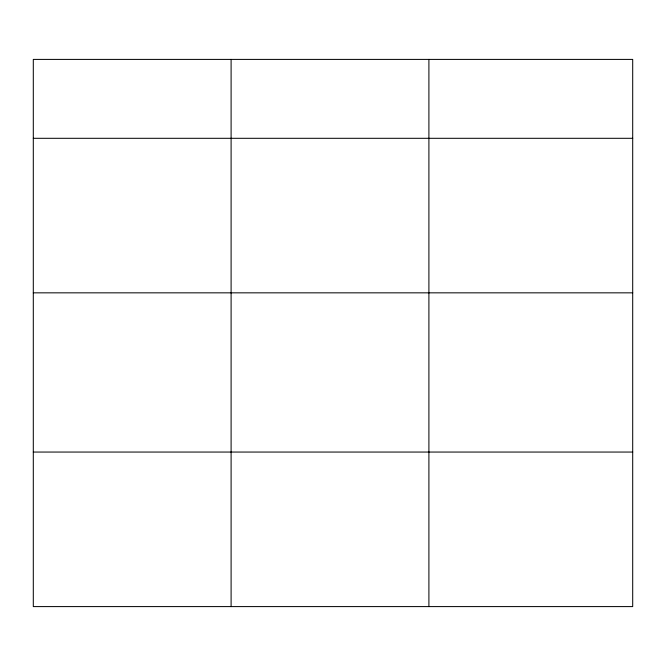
<?xml version="1.0" encoding="UTF-8"?>
<svg xmlns="http://www.w3.org/2000/svg" width="666" height="666" viewBox="0 0 666 666"><rect width="100%" height="100%" fill="white"/><g stroke="black" fill="none" stroke-linecap="round" stroke-linejoin="round"><path stroke-width="1" d="M632.7 292.84L632.7 59.407L33.3 59.407L33.3 606.593L632.7 606.593L632.7 292.84L33.3 292.84M33.3 138.303L632.7 138.303M33.3 452.056L632.7 452.056M428.904 59.407L428.904 606.593M231.102 59.407L231.102 606.593"/></g></svg>
